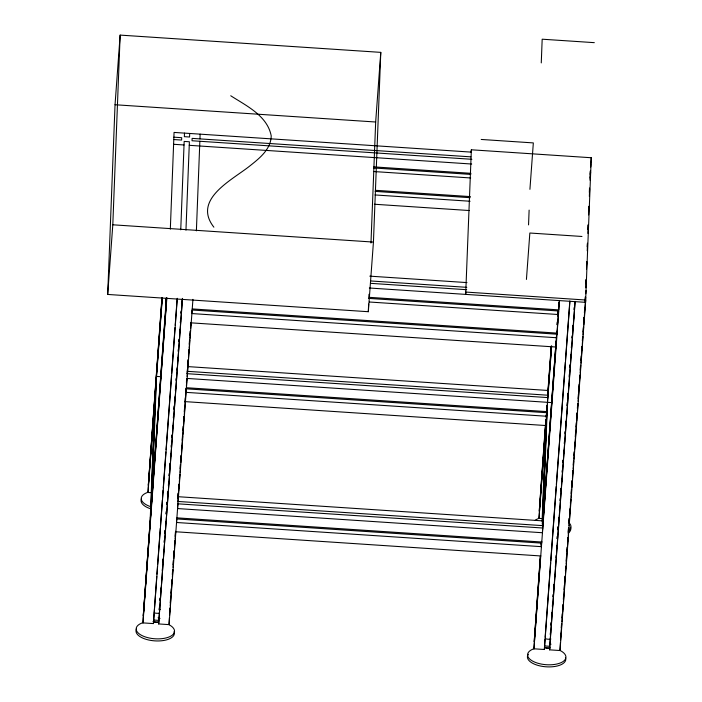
<?xml version="1.0" encoding="UTF-8"?>
<svg xmlns="http://www.w3.org/2000/svg" width="702" height="702" viewBox="0 0 702 702"><rect width="100%" height="100%" fill="white"/><g stroke="black" fill="none" stroke-linecap="round" stroke-linejoin="round"><path stroke-width="1.05" d="M107.687 294.445L115.04 104.738L120.147 35.1L380.782 52.369L373.438 242.076L368.322 311.714L107.687 294.445L112.803 224.798L120.147 35.1M177.299 298.315L153.405 623.587L142.98 622.902L143.164 618.155L166.655 298.341M151.167 492.69L148.034 492.479L148.219 487.741L162.162 297.815M150.263 518.19L154.852 399.631M150.948 508.906L155.537 390.338M151.281 504.264L155.879 385.696M151.965 494.98L156.555 376.412L160.732 376.693M153.405 623.587L156.757 576.368M165.602 309.275L166.023 298.394M166.286 299.982L166.374 297.815L143.261 615.786L166.585 298.148M170.323 229.124L174.061 132.424L471.06 152.106M192.936 299.35L169.05 624.631L158.626 623.938L182.406 298.376M166.111 513.785L166.198 511.609M166.707 504.65L166.786 502.474M167.427 494.278L167.515 492.102M167.646 494.928L167.734 492.751M180.747 229.817L184.17 141.418L189.382 141.76L185.96 230.159M184.486 133.117L184.354 136.671L189.566 137.022L189.707 133.459M169.05 624.631L169.393 617.699M181.493 303.782L181.581 301.606M181.757 303.343L181.836 301.167M177.957 498.604L178.159 493.445M196.385 230.853L199.851 141.269M199.947 138.891L200.131 134.152M368.322 311.714L368.62 304.08M368.91 296.446L368.998 294.27M370.981 243.024L375.667 122.008L380.782 52.369M369.331 288.004L585.565 302.334L591.251 157.739L471.358 149.789L465.672 294.392L465.847 292.067L585.74 300.017L559.994 650.535L549.569 649.841L549.71 646.288L575.035 301.36M528.545 224.903L529.124 210.109M541.268 62.908L542.181 39.198L594.313 42.655M569.927 301.298L544.357 649.499L533.932 648.806L540.61 555.651M542.111 518.594L538.987 518.392L545.665 425.228M541.207 544.094L541.295 541.926M542.093 521.253L545.989 420.796M541.505 542.664L541.435 546.665L176.544 522.49L176.685 518.936L541.567 543.111M542.313 523.938L547.104 405.58M546.805 407.95L546.876 406.168M542.4 525.816L546.963 408.046M556.028 344.182L556.098 342.278M544.357 649.499L544.98 639.39M556.598 334.091L556.677 331.914M542.532 529.457L556.704 332.95M557.256 324.798L557.362 322.13M557.406 321.542L557.274 324.807L557.555 321.498M557.783 315.812L557.993 310.372M558.66 305.335L558.757 302.667L558.529 305.765M557.098 538.609L557.186 536.433M558.046 528.887L558.125 526.711M558.634 519.743L558.722 517.567M559.994 650.535L560.424 642.514M572.49 328.597L572.569 326.421M572.7 329.256L572.832 325.991M568.295 531.897L568.427 528.632M568.98 522.613L569.146 518.26M583.722 320.805L583.853 317.541M585.126 301.14L585.301 296.797M585.801 283.74L585.968 279.387M586.521 265.251L586.644 261.986M587.232 246.762L587.363 243.497M587.907 229.352L588.074 225M588.627 210.863L588.794 206.511M589.338 192.374L589.513 188.022M585.345 299.763L585.424 297.587M585.81 287.802L586.1 280.186M586.521 269.305L586.819 261.697M587.241 250.816L587.53 243.199M587.916 233.415L588.25 224.71M588.627 214.917L588.969 206.221M589.347 196.428L589.645 188.812M161.881 298.341L148.315 485.363L162.101 297.622M148.034 492.479L162.302 298.183M142.98 622.902L166.874 297.622M156.915 574.192L157.476 566.549M157.634 564.364L160.284 528.343M160.442 526.158L162.364 499.964M162.522 497.779L163.083 490.145M163.241 487.96L165.891 451.939M166.049 449.754L171.499 375.535M171.665 373.35L175.026 327.501M175.193 325.324L177.115 299.122M159.24 609.898L159.486 606.625M159.959 600.07L160.126 597.893M160.688 590.25L160.846 588.065M162.767 561.872L162.925 559.687M163.487 552.044L163.654 549.859M164.207 542.225L164.373 540.04M164.856 533.494L165.093 530.212M165.575 523.666L165.733 521.481M166.269 514.25L166.453 511.661M167.015 504.018L167.173 501.833M167.734 494.19L167.901 492.014M168.375 485.459L168.62 482.186M169.103 475.64L169.261 473.455M169.744 466.909L169.981 463.627M170.463 457.081L170.621 454.896M171.183 447.262L171.341 445.077M171.902 437.434L172.069 435.249M172.631 427.615L172.789 425.43M173.35 417.787L173.508 415.602M173.991 409.055L174.228 405.782M174.71 399.227L174.868 397.051M175.351 390.496L175.597 387.223M176.07 380.677L176.237 378.492M177.518 361.03L177.676 358.845M178.238 351.202L178.396 349.017M178.957 341.383L179.124 339.198M179.598 332.651L179.844 329.37M180.326 322.823L180.484 320.638M181.046 313.004L181.204 310.819M181.765 303.176L181.923 300.991M159.345 610.178L159.582 606.905M160.065 600.359L160.223 598.174M160.784 590.531L160.951 588.346M161.504 580.712L161.671 578.527M162.232 570.884L162.39 568.699M162.873 562.153L163.11 558.88M163.592 552.325L163.75 550.149M164.312 542.506L164.47 540.321M165.031 532.678L165.198 530.501M166.4 514.127L166.558 511.942M167.12 504.299L167.278 502.114M167.839 494.48L167.997 492.295M168.48 485.74L168.726 482.467M169.2 475.921L169.366 473.736M169.928 466.093L170.086 463.917M170.647 456.274L170.805 454.089M171.367 446.446L171.525 444.269M172.008 437.715L172.253 434.441M172.727 427.895L172.894 425.71M173.455 418.067L173.613 415.882M174.096 409.336L174.333 406.063M174.816 399.517L174.974 397.332M175.535 389.689L175.693 387.504M176.255 379.87L176.421 377.685M176.974 370.042L177.141 367.857M177.624 361.311L177.86 358.038M178.343 351.483L178.501 349.306M179.063 341.663L179.221 339.478M179.703 332.932L179.94 329.659M180.423 323.104L180.589 320.919M181.142 313.285L181.309 311.1M181.871 303.457L182.029 301.272M158.626 623.938L182.511 298.657M169.507 612.767L169.823 608.406M170.226 602.948L170.551 598.578M170.946 593.12L171.27 588.759M171.674 583.301L171.911 580.027M172.315 574.569L172.631 570.199M173.034 564.741L173.35 560.38M173.754 554.922L174.078 550.552M174.473 545.094L174.798 540.733M175.114 536.363L175.439 531.993M177.922 498.157L178.326 492.699M178.641 488.338L178.966 483.968M179.361 478.51L179.686 474.148M180.089 468.69L180.405 464.32M180.73 459.959L181.046 455.589M181.449 450.131L181.774 445.77M182.169 440.312L182.494 435.942M182.889 430.484L183.213 426.123M183.538 421.753L183.933 416.295M184.257 411.925L184.573 407.564M184.977 402.106L185.293 397.736M185.697 392.278L185.942 389.005M186.416 382.458L186.662 379.185M187.057 373.727L187.381 369.357M187.785 363.899L188.101 359.538M188.505 354.08L188.82 349.71M189.224 344.252L189.549 339.891M189.865 335.521L190.189 331.151M190.584 325.702L190.83 322.42M169.551 615.522L170.112 607.879M170.27 605.694L172.13 579.308M172.359 577.316L172.85 569.489M173.078 567.488L173.491 560.758M173.719 558.757L174.21 550.93M174.438 548.938L174.93 541.102M175.158 539.11L175.658 531.282M177.65 505.273L177.808 503.088M177.966 500.903L178.457 493.076M178.685 491.084L179.098 484.345M179.326 482.353L179.826 474.526M180.054 472.525L180.546 464.698M180.774 462.706L181.265 454.878M181.493 452.878L182.625 436.319M182.853 434.327L183.354 426.491M183.582 424.499L184.073 416.672M184.301 414.68L186.153 388.294M186.381 386.293L186.872 378.466M187.109 376.474L188.241 359.915M188.469 357.915L188.961 350.087M189.189 348.095L189.68 340.268M189.909 338.267L190.47 330.624M190.628 328.448L190.962 322.797M471.182 152.115L471.358 149.789M529.922 189.338L533.336 142.91L481.203 139.452M526.43 279.44L529.843 233.02L581.967 236.469M545.454 424.666L539.259 511.275L545.594 425.043M546.016 417.023L546.174 414.847M546.489 410.582L546.814 406.107M547.463 397.376L551.228 346.077M545.831 421.77L545.989 419.585M546.639 410.854L546.946 406.089M547.595 397.753L551.36 346.455M545.823 423.052L546.059 419.77M546.279 416.812L546.428 414.821M547.586 399.034L551.43 346.639M538.987 518.392L551.649 345.928M556.449 334.134L556.598 332.072M557.853 315.049L558.002 312.987M540.321 556.177L534.204 641.689L540.54 555.466M541.128 545.261L541.365 541.988M542.567 525.614L555.712 346.604M555.87 344.419L556.116 341.146M556.554 334.933L556.835 331.326M557.958 316.04L558.362 310.582M558.678 306.221L558.897 302.509M541.26 545.638L541.54 541.874M542.514 528.615L555.852 346.981M556.01 344.796L556.335 340.435M556.73 334.977L556.94 331.397L556.94 333.099L192.234 308.924M557.449 325.149L557.695 321.876M558.178 315.33L558.573 309.108M558.897 305.502L559.055 303.317M541.409 544.734L541.707 541.26M556.879 334.073L558.564 311.144M559.327 300.596L558.643 309.88L368.647 297.288M533.932 648.806L559.503 300.605M545.138 637.205L550.587 562.986M550.745 560.801L556.195 486.574M556.361 484.398L565.338 362.144M565.496 359.959L569.822 301.018M550.271 634.713L550.429 632.528M550.991 624.885L551.149 622.709M551.711 615.066L551.877 612.881M552.351 606.335L552.597 603.062M553.079 596.507L553.237 594.322M553.799 586.688L553.957 584.503M554.519 576.86L554.677 574.675M556.607 548.481L556.765 546.296M557.327 538.662L557.485 536.477M557.967 529.922L558.204 526.649M558.687 520.103L558.845 517.918M559.406 510.275L559.564 508.099M560.126 500.456L560.293 498.271M560.854 490.628L561.012 488.452M561.495 481.897L561.732 478.624M562.214 472.077L562.372 469.892M562.934 462.249L563.092 460.064M563.574 453.518L563.82 450.245M564.294 443.699L564.461 441.514M565.022 433.871L565.18 431.686M565.742 424.043L565.9 421.867M566.461 414.224L566.619 412.039M567.102 405.493L567.348 402.22M567.821 395.665L567.988 393.489M568.55 385.846L568.708 383.661M569.19 377.114L569.427 373.833M569.91 367.286L570.068 365.101M570.629 357.467L570.787 355.282M571.349 347.639L571.516 345.454M572.077 337.82L572.235 335.635M572.718 329.08L572.955 325.807M573.437 319.261L573.595 317.076M574.157 309.433L574.315 307.257M550.456 633.906L550.614 631.721M551.096 625.175L551.333 621.893M551.816 615.347L551.974 613.162M552.456 606.616L552.693 603.343M553.176 596.788L553.343 594.612M553.896 586.969L554.062 584.784M554.624 577.141L554.782 574.964M555.343 567.321L555.501 565.136M556.063 557.493L556.221 555.317M556.704 548.762L556.949 545.489M557.423 538.943L557.59 536.758M558.151 529.115L558.309 526.93M560.231 500.737L560.389 498.552M560.951 490.917L561.117 488.732M561.591 482.177L561.837 478.904M562.32 472.358L562.477 470.173M563.039 462.53L563.197 460.354M563.759 452.711L563.917 450.526M564.478 442.883L564.645 440.707M565.198 433.064L565.364 430.879M565.847 424.333L566.084 421.051M566.567 414.505L566.725 412.32M567.207 405.774L567.444 402.5M567.927 395.946L568.085 393.769M568.646 386.126L568.813 383.941M569.366 376.298L569.533 374.122M570.094 366.479L570.252 364.294M570.735 357.748L570.972 354.475M571.454 347.92L571.612 345.735M572.174 338.101L572.332 335.916M572.814 329.37L573.06 326.088M573.543 319.542L573.701 317.357M574.262 309.722L574.42 307.537M549.569 649.841L575.14 301.649M590.031 174.254L590.277 170.972M590.759 164.426L591.251 157.739M589.996 178.089L590.558 170.446M590.733 166.988L590.891 164.803M590.013 180.168L590.619 171.92M560.538 637.583L560.854 633.222M561.258 627.763L561.574 623.394M561.977 617.936L562.302 613.574M562.618 609.204L562.943 604.843M563.337 599.385L563.662 595.015M564.066 589.557L564.382 585.196M564.785 579.738L565.022 576.465M565.426 571.007L565.742 566.637M566.145 561.179L566.47 556.818M566.865 551.36L567.19 546.99M567.576 541.698L567.909 537.162M568.234 532.8L568.602 527.772M568.953 522.972L569.269 518.611M569.673 513.153L569.998 508.783M570.393 503.325L570.717 498.964M571.112 493.506L571.437 489.136M571.761 484.775L572.077 480.405M572.481 474.947L572.797 470.586M573.201 465.128L573.516 460.758M573.92 455.3L574.166 452.027M574.561 446.569L574.885 442.199M575.28 436.749L575.605 432.379M576.009 426.921L576.324 422.551M576.728 417.093L577.044 412.732M577.369 408.362L577.685 404.001M578.088 398.543L578.413 394.173M578.808 388.715L579.132 384.354M579.536 378.896L579.773 375.623M580.177 370.165L580.493 365.795M580.896 360.337L581.212 355.975M581.616 350.517L581.94 346.147M582.335 340.689L582.66 336.328M582.976 331.958L583.301 327.588M583.704 322.13L584.02 317.769M584.397 312.662L584.775 307.502M585.143 302.483L585.547 297.025M585.784 293.752L586.03 290.479M560.582 640.338L561.714 623.771M561.942 621.779L562.434 613.952M562.662 611.951L563.223 604.317M563.39 602.132L565.242 575.745M565.47 573.753L565.961 565.926M566.189 563.925L567.321 547.367M567.558 545.375L568.05 537.539M568.278 535.547L568.769 527.72M568.997 525.728L570.849 499.341M571.077 497.341L571.577 489.513M571.805 487.521L572.218 480.782M572.446 478.79L572.937 470.963M573.165 468.962L573.657 461.135M573.885 459.143L574.376 451.307M574.605 449.315L576.465 422.929M576.693 420.937L577.184 413.109M577.413 411.109L577.974 403.474M578.132 401.29L579.992 374.903M580.221 372.911L580.712 365.084M580.94 363.083L582.072 346.525M582.3 344.533L582.792 336.697M583.029 334.705L583.581 327.062M583.748 324.886L585.679 297.402M115.04 104.738L375.667 122.008M173.877 137.171L181.704 137.689L181.607 140.058L173.789 139.54M470.875 156.853L192.129 138.373L192.032 140.751L471.876 159.293M173.605 144.279L184.029 144.972M189.242 145.314L471.691 164.031M373.78 166.874L471.016 173.324M373.578 167.962L470.805 174.403M373.438 171.516L470.673 177.966M375.359 190.303L470.401 196.604M375.149 191.392L470.2 197.692M375.017 194.954L470.059 201.246M374.333 204.238L469.375 210.539M112.803 224.798L373.438 242.076M369.787 276.149L466.97 282.59M370.691 280.967L466.786 287.329M370.603 283.336L466.69 289.707M368.445 298.376L558.441 310.968L558.301 314.522L369.392 302.009M556.73 334.178L192.023 310.012L191.892 313.566L556.598 337.741M191.207 322.859L555.914 347.025M187.452 366.576L547.964 390.461L547.779 395.208L187.267 371.314M187.18 373.692L547.692 397.578L542.734 525.631L177.843 501.447M186.995 378.431L551.675 402.597M186.311 387.715L546.823 411.609M186.109 388.803L546.621 412.697M185.969 392.357L546.481 416.251M185.284 401.641L545.805 425.535M178.027 496.7L542.918 520.884M176.886 517.848L541.777 542.023M175.869 531.774L540.751 555.958M153.545 620.033L158.757 620.375M544.498 645.945L549.71 646.288M230.747 95.762C246.411 105.862 267.401 115.716 271.226 135.934C270.928 149.193 259.696 158.125 250.166 165.681C232.344 180.019 192.032 199.28 213.873 227.185M570.515 527.211A19.235 8.731 4.2 0 1 568.181 533.116M568.839 522.586A19.235 8.731 4.2 0 1 568.33 531.028M535.266 520.217A19.235 8.731 4.2 0 1 538.706 518.462M150.974 506.756A19.235 8.731 4.2 0 1 148.526 492.12M150.816 508.845A19.235 8.731 4.2 0 1 141.506 498.78M550.894 639.022A5.16 2.343 4.2 0 1 545.261 638.644M560.328 650.614A19.235 8.731 4.2 0 1 559.88 663.144A19.235 8.731 4.2 0 1 532.353 660.951A19.235 8.731 4.2 0 1 534.512 648.551M565.435 657.511A19.235 8.731 4.2 0 1 545.384 666.751A19.235 8.731 4.2 0 1 528.378 654.273M549.806 648.007A5.212 2.36 4.2 0 1 544.585 647.542M550.245 647.885A5.16 2.343 4.2 0 1 544.612 647.507M159.486 613.083A5.16 2.343 4.2 0 1 154.308 612.864M159.196 609.011A5.16 2.343 4.2 0 1 160.451 609.52M169.375 624.912A19.235 8.731 4.2 0 1 168.015 637.372A19.235 8.731 4.2 0 1 140.558 634.775A19.235 8.731 4.2 0 1 143.559 622.472M174.061 631.642A19.235 8.731 4.2 0 1 154.773 640.873A19.235 8.731 4.2 0 1 136.495 629.08M153.176 621.603A5.212 2.36 4.2 0 0 158.863 621.981A5.16 2.343 4.2 0 1 153.211 621.568M177.755 503.817L177.571 508.564L542.453 532.739L542.637 528.001L177.755 503.817M550.851 644.138A5.212 2.36 4.2 0 0 549.499 643.681A5.16 2.343 4.2 0 1 550.816 644.138M159.837 618.383A5.212 2.36 4.2 0 0 158.099 617.742A5.16 2.343 4.2 0 1 159.802 618.383"/></g></svg>
